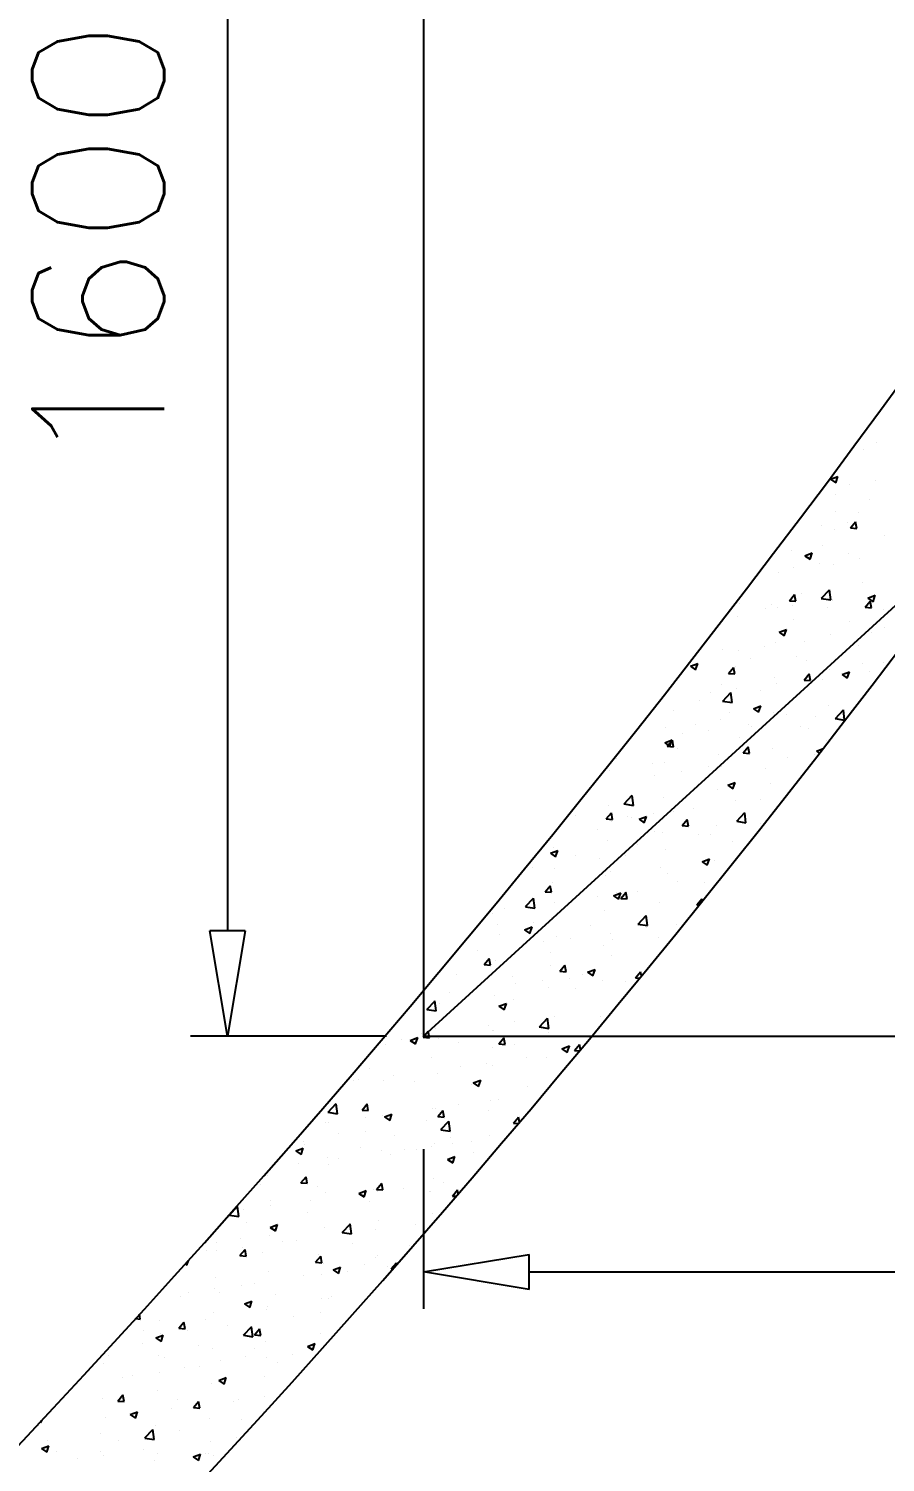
# Model space of a CAD drawing. Header units: millimetres. Extents: x 331487 to 517269, y 198509 to 399936.
# Drawn here: x 446105 to 446916, y 304393 to 305752 of the extents above; entities that cross this region are included whole.
import ezdxf

# ---------------------------------------------------------------- set-up
doc = ezdxf.new("R2010")
doc.units = ezdxf.units.MM
doc.header["$MEASUREMENT"] = 0
doc.layers.add('COLUMN', color=6, linetype='Continuous')
doc.layers.add('FOOTING', color=5, linetype='Continuous')
doc.styles.add('RO', font='romans.shx', dxfattribs={"height": 125})

# ---------------------------------------------------------------- blocks, each defined once
blk = doc.blocks.new('_ClosedBlank')
at = {"color": 0, "linetype": 'ByBlock', "lineweight": -2}
for p, q in [((-1, 0.167), (0, 0)), ((-1, 0.167), (-1, -0.167)), ((0, 0), (-1, -0.167))]:
    blk.add_line(p, q, dxfattribs=at)

msp = doc.modelspace()

# ---------------------------------------------------------------- linework, layer by layer
at = {"layer": 'COLUMN', "color": 2, "linetype": 'Continuous'}
for p, q in [((446908.1, 305359.9), (446908.1, 305359.9)), ((446895.1, 305353.4), (446895.1, 305353.4)), ((446864.1, 305325.1), (446871.1, 305327.7)), ((446864.1, 305325.1), (446869.1, 305321.7)), ((446869.1, 305321.7), (446871.1, 305327.7)), ((446881.8, 305320.4), (446881.8, 305320.4)), ((446906.8, 305323.7), (446906.8, 305323.7)), ((446869.3, 305310.7), (446869.3, 305310.7)), ((446900.8, 305305.6), (446900.8, 305305.6)), ((446868.5, 305294.4), (446868.5, 305294.4)), ((446891, 305293.8), (446891, 305293.8)), ((446832.7, 305283.8), (446832.7, 305283.8)), ((446855.5, 305281), (446855.5, 305281)), ((446868.1, 305277.4), (446868.1, 305277.4)), ((446880.5, 305284.3), (446880.5, 305284.3)), ((446883.2, 305278.8), (446888, 305284.5)), ((446883.2, 305278.8), (446889.1, 305278.3)), ((446889.1, 305278.2), (446888, 305284.5)), ((446856.6, 305261.8), (446856.6, 305261.8)), ((446915, 305271.8), (446915, 305271.8)), ((446827.5, 305257), (446827.5, 305257)), ((446839.8, 305252.5), (446846.8, 305255.2)), ((446839.8, 305252.5), (446844.8, 305249.2)), ((446844.8, 305249.2), (446846.8, 305255.2)), ((446880.9, 305254.7), (446880.9, 305254.7)), ((446892.1, 305249.8), (446892.1, 305249.8)), ((446814.9, 305236.6), (446814.9, 305236.6)), ((446829.2, 305241.6), (446829.2, 305241.6)), ((446854.2, 305244.9), (446854.2, 305244.9)), ((446866.9, 305244.1), (446866.9, 305244.1)), ((446894.8, 305226.8), (446894.8, 305226.8)), ((446825.3, 305209.8), (446830.1, 305215.6)), ((446825.3, 305209.8), (446831.3, 305209.3)), ((446831.3, 305209.3), (446830.1, 305215.6)), ((446836.5, 305216.8), (446836.5, 305216.8)), ((446855.5, 305212.1), (446864.4, 305210.8)), ((446855.6, 305212.2), (446863.3, 305220.3)), ((446864.4, 305210.8), (446863.2, 305220.3)), ((446865.7, 305210.8), (446865.7, 305210.8)), ((446865.8, 305210.4), (446865.8, 305210.4)), ((446897, 305203.6), (446901.9, 305209.3)), ((446899.5, 305212.3), (446906.5, 305215)), ((446899.5, 305212.3), (446904.5, 305208.9)), ((446903, 305203), (446901.9, 305209.3)), ((446904.5, 305208.9), (446906.5, 305215)), ((446775.8, 305194.7), (446775.8, 305194.7)), ((446778.2, 305206.8), (446778.2, 305206.8)), ((446802.9, 305202.1), (446802.9, 305202.1)), ((446808.1, 305205.9), (446808.1, 305205.9)), ((446813.7, 305203.3), (446813.7, 305203.3)), ((446827.9, 305205.4), (446827.9, 305205.4)), ((446861.4, 305203.6), (446861.4, 305203.6)), ((446897, 305203.6), (446903, 305203)), ((446914.8, 305201.4), (446914.8, 305201.4)), ((446815.5, 305180), (446822.5, 305182.7)), ((446815.5, 305180), (446820.4, 305176.7)), ((446820.4, 305176.7), (446822.5, 305182.7)), ((446829.1, 305192.4), (446829.1, 305192.4)), ((446882.5, 305190.2), (446882.5, 305190.2)), ((446915.8, 305184.6), (446915.8, 305184.6)), ((446812.5, 305170), (446812.5, 305170)), ((446839.5, 305171), (446839.5, 305171)), ((446864.4, 305177.5), (446864.4, 305177.5)), ((446890.7, 305167.2), (446890.7, 305167.2)), ((446902.6, 305179.3), (446902.6, 305179.3)), ((446762, 305163.6), (446762, 305163.6)), ((446776.6, 305162.7), (446776.6, 305162.7)), ((446788.2, 305155), (446788.2, 305155)), ((446801.6, 305166), (446801.6, 305166)), ((446832.4, 305157.1), (446832.4, 305157.1)), ((446841.5, 305152.8), (446841.5, 305152.8)), ((446731.4, 305147.8), (446738.4, 305150.5)), ((446731.4, 305147.8), (446736.4, 305144.4)), ((446736.4, 305144.4), (446738.4, 305150.5)), ((446767.5, 305140.9), (446772.3, 305146.6)), ((446767.5, 305140.9), (446773.4, 305140.4)), ((446773.4, 305140.4), (446772.3, 305146.6)), ((446774.1, 305147.1), (446774.1, 305147.1)), ((446839.2, 305134.6), (446844, 305140.4)), ((446845.2, 305134.1), (446844, 305140.4)), ((446863.2, 305144.2), (446863.2, 305144.2)), ((446875.2, 305139.8), (446882.2, 305142.4)), ((446875.2, 305139.8), (446880.1, 305136.4)), ((446876.3, 305139.8), (446876.3, 305139.8)), ((446880.1, 305136.4), (446882.2, 305142.4)), ((446894.9, 305150.5), (446894.9, 305150.5)), ((446901.4, 305143.1), (446901.4, 305143.1)), ((446914.6, 305151.3), (446914.6, 305151.3)), ((446914.7, 305145.2), (446914.7, 305145.2)), ((446760.8, 305130.3), (446760.8, 305130.3)), ((446775.3, 305126.5), (446775.3, 305126.5)), ((446811.3, 305136.7), (446811.3, 305136.7)), ((446813.2, 305131.5), (446813.2, 305131.5)), ((446839.2, 305134.6), (446845.2, 305134.1)), ((446856.3, 305135.2), (446856.3, 305135.2)), ((446709.4, 305123.3), (446709.4, 305123.3)), ((446739.7, 305115.2), (446739.7, 305115.2)), ((446750.3, 305123.2), (446750.3, 305123.2)), ((446762, 305114.7), (446770.9, 305113.3)), ((446762.1, 305114.8), (446769.9, 305122.9)), ((446770.9, 305113.3), (446769.8, 305122.8)), ((446798, 305125.2), (446798, 305125.2)), ((446715.3, 305106.2), (446715.3, 305106.2)), ((446768.7, 305103.9), (446768.7, 305103.9)), ((446791.1, 305107.5), (446798.1, 305110.2)), ((446791.1, 305107.5), (446796.1, 305104.2)), ((446796.1, 305104.1), (446798.1, 305110.2)), ((446810.1, 305103.5), (446810.1, 305103.5)), ((446822.1, 305101.7), (446822.1, 305101.7)), ((446850, 305100.4), (446850, 305100.4)), ((446862, 305111), (446862, 305111)), ((446868.8, 305098.3), (446876.6, 305106.4)), ((446875.1, 305103.7), (446875.1, 305103.7)), ((446875.5, 305099.4), (446875.5, 305099.4)), ((446877.6, 305096.8), (446876.5, 305106.3)), ((446708.2, 305090), (446708.2, 305090)), ((446736.4, 305092.8), (446736.4, 305092.8)), ((446749, 305087.1), (446749, 305087.1)), ((446759.6, 305097.1), (446759.6, 305097.1)), ((446786.9, 305092.1), (446786.9, 305092.1)), ((446789.8, 305090.5), (446789.8, 305090.5)), ((446836.2, 305090.2), (446836.2, 305090.2)), ((446843.2, 305088.3), (446843.2, 305088.3)), ((446868.7, 305098.2), (446877.6, 305096.8)), ((446707.1, 305075.3), (446714.1, 305077.9)), ((446707.1, 305075.3), (446712.1, 305071.9)), ((446709.6, 305071.9), (446714.4, 305077.7)), ((446709.6, 305071.9), (446715.6, 305071.4)), ((446712.1, 305071.9), (446714.1, 305077.9)), ((446715.6, 305071.4), (446714.4, 305077.7)), ((446724, 305083.8), (446724, 305083.8)), ((446777.9, 305080.2), (446777.9, 305080.2)), ((446781.3, 305065.7), (446786.2, 305071.4)), ((446787.3, 305065.1), (446786.2, 305071.4)), ((446860.8, 305077.7), (446860.8, 305077.7)), ((446661.3, 305060.1), (446661.3, 305060.1)), ((446719.6, 305070.2), (446719.6, 305070.2)), ((446758.3, 305063.8), (446758.3, 305063.8)), ((446781.3, 305065.7), (446787.3, 305065.1)), ((446808.8, 305070.2), (446808.8, 305070.2)), ((446823.7, 305061), (446823.7, 305061)), ((446848.8, 305064.2), (446848.8, 305064.2)), ((446850.8, 305067.2), (446857.1, 305069.7)), ((446850.8, 305067.2), (446853.7, 305065.3)), ((446655.1, 305049.2), (446655.1, 305049.2)), ((446695.4, 305055.4), (446695.4, 305055.4)), ((446697.7, 305044.4), (446697.7, 305044.4)), ((446707, 305056.7), (446707, 305056.7)), ((446722.7, 305047.7), (446722.7, 305047.7)), ((446748.8, 305053.1), (446748.8, 305053.1)), ((446760.6, 305052.6), (446760.6, 305052.6)), ((446802.2, 305050.9), (446802.2, 305050.9)), ((446757.1, 305030.5), (446757.1, 305030.5)), ((446766.8, 305035), (446773.8, 305037.7)), ((446766.8, 305035), (446771.8, 305031.6)), ((446771.8, 305031.6), (446773.8, 305037.7)), ((446807.6, 305036.9), (446807.6, 305036.9)), ((446668.5, 305017.3), (446677.4, 305015.9)), ((446668.6, 305017.4), (446676.4, 305025.5)), ((446677.4, 305015.9), (446676.3, 305025.4)), ((446705.8, 305023.4), (446705.8, 305023.4)), ((446773.8, 305020.5), (446773.8, 305020.5)), ((446797.4, 305021.5), (446797.4, 305021.5)), ((446622.6, 305006.5), (446622.6, 305006.5)), ((446651.8, 305003), (446656.6, 305008.7)), ((446653.8, 305015.9), (446653.8, 305015.9)), ((446657.7, 305002.5), (446656.6, 305008.7)), ((446671.4, 305004.9), (446671.4, 305004.9)), ((446675.9, 305004.3), (446675.9, 305004.3)), ((446682.8, 305002.7), (446689.8, 305005.4)), ((446687.8, 304999.4), (446689.8, 305005.4)), ((446696.4, 305008.2), (446696.4, 305008.2)), ((446715.5, 305010.5), (446715.5, 305010.5)), ((446734.3, 305013.2), (446734.3, 305013.2)), ((446775.3, 305000.9), (446783.1, 305009)), ((446784.1, 304999.4), (446783, 305008.9)), ((446608.2, 304996.6), (446608.2, 304996.6)), ((446643.6, 304993.1), (446643.6, 304993.1)), ((446651.8, 305003), (446657.7, 305002.5)), ((446657.1, 305000.5), (446657.1, 305000.5)), ((446682.8, 305002.7), (446687.8, 304999.4)), ((446697, 304990.8), (446697, 304990.8)), ((446704.6, 304990.1), (446704.6, 304990.1)), ((446723.5, 304996.7), (446728.3, 305002.5)), ((446723.5, 304996.7), (446729.5, 304996.2)), ((446729.5, 304996.2), (446728.3, 305002.5)), ((446729.3, 305002), (446729.3, 305002)), ((446755.9, 304997.2), (446755.9, 304997.2)), ((446775.3, 305000.8), (446784.1, 304999.4)), ((446782.7, 304999.8), (446782.7, 304999.8)), ((446797.7, 304998.5), (446797.7, 304998.5)), ((446602.1, 304976.2), (446602.1, 304976.2)), ((446652.6, 304982.6), (446652.6, 304982.6)), ((446681.1, 304978.5), (446681.1, 304978.5)), ((446739.4, 304988.5), (446739.4, 304988.5)), ((446750.4, 304988.6), (446750.4, 304988.6)), ((446771.1, 304982.1), (446771.1, 304982.1)), ((446598.8, 304970.5), (446605.8, 304973.2)), ((446598.8, 304970.5), (446603.7, 304967.1)), ((446603.7, 304967.1), (446605.8, 304973.2)), ((446622.8, 304968.5), (446622.8, 304968.5)), ((446645, 304965.5), (446645, 304965.5)), ((446670.1, 304968.8), (446670.1, 304968.8)), ((446708, 304973.8), (446708, 304973.8)), ((446742.5, 304962.5), (446749.5, 304965.2)), ((446747.4, 304959.1), (446749.5, 304965.2)), ((446754.7, 304963.9), (446754.7, 304963.9)), ((446581.9, 304957.2), (446581.9, 304957.2)), ((446602.7, 304955.7), (446602.7, 304955.7)), ((446651.4, 304949.4), (446651.4, 304949.4)), ((446656, 304953.4), (446656, 304953.4)), ((446703.3, 304956.9), (446703.3, 304956.9)), ((446709.4, 304951.2), (446709.4, 304951.2)), ((446742.5, 304962.5), (446747.4, 304959.1)), ((446593.9, 304934.1), (446598.7, 304939.8)), ((446599.9, 304933.5), (446598.7, 304939.8)), ((446600.9, 304943), (446600.9, 304943)), ((446719.3, 304943.5), (446719.3, 304943.5)), ((446744.8, 304942.6), (446744.8, 304942.6)), ((446575.2, 304920), (446582.9, 304928.1)), ((446584, 304918.5), (446582.8, 304928)), ((446593.9, 304934.1), (446599.9, 304933.5)), ((446602.7, 304923.5), (446602.7, 304923.5)), ((446618.7, 304926), (446618.7, 304926)), ((446643.8, 304929.3), (446643.8, 304929.3)), ((446658.5, 304930.2), (446665.5, 304932.9)), ((446658.5, 304930.2), (446663.4, 304926.9)), ((446661, 304933.5), (446661, 304933.5)), ((446663.4, 304926.9), (446665.4, 304932.9)), ((446665.6, 304927.8), (446670.5, 304933.5)), ((446665.6, 304927.8), (446671.6, 304927.3)), ((446671.6, 304927.3), (446670.4, 304933.5)), ((446681.6, 304934.3), (446681.6, 304934.3)), ((446702.1, 304923.6), (446702.1, 304923.6)), ((446737.4, 304921.5), (446742.2, 304927.3)), ((446742.6, 304925), (446742.2, 304927.2)), ((446544.3, 304913.5), (446544.3, 304913.5)), ((446555.6, 304917.7), (446555.6, 304917.7)), ((446575.1, 304919.9), (446584, 304918.5)), ((446599.7, 304909.7), (446599.7, 304909.7)), ((446650.2, 304916.1), (446650.2, 304916.1)), ((446681.9, 304903.4), (446689.7, 304911.6)), ((446690.7, 304902), (446689.6, 304911.5)), ((446737.4, 304921.5), (446739.6, 304921.3)), ((446548.3, 304902.6), (446548.3, 304902.6)), ((446574.4, 304898), (446581.4, 304900.7)), ((446574.4, 304898), (446579.4, 304894.6)), ((446579.4, 304894.6), (446581.4, 304900.7)), ((446583.2, 304904.6), (446583.2, 304904.6)), ((446636.6, 304902.3), (446636.6, 304902.3)), ((446655.3, 304894.9), (446655.3, 304894.9)), ((446681.8, 304903.3), (446690.7, 304902)), ((446689.9, 304900.1), (446689.9, 304900.1)), ((446718.5, 304903.2), (446718.5, 304903.2)), ((446550.9, 304893.4), (446550.9, 304893.4)), ((446592.4, 304886.6), (446592.4, 304886.6)), ((446604.3, 304891.2), (446604.3, 304891.2)), ((446617.5, 304889.9), (446617.5, 304889.9)), ((446649, 304882.8), (446649, 304882.8)), ((446657.7, 304888.9), (446657.7, 304888.9)), ((446700.9, 304890.3), (446700.9, 304890.3)), ((446711, 304886.7), (446711, 304886.7)), ((446529.3, 304878.3), (446529.3, 304878.3)), ((446536.1, 304865.1), (446540.9, 304870.9)), ((446542, 304864.6), (446540.9, 304870.9)), ((446547.1, 304869.3), (446547.1, 304869.3)), ((446598.5, 304876.4), (446598.5, 304876.4)), ((446656.8, 304873.9), (446656.8, 304873.9)), ((446509.9, 304856), (446509.9, 304856)), ((446536.1, 304865.1), (446542, 304864.6)), ((446598.5, 304863.8), (446598.5, 304863.8)), ((446607.8, 304858.8), (446612.6, 304864.6)), ((446607.8, 304858.8), (446613.8, 304858.3)), ((446613.8, 304858.3), (446612.6, 304864.6)), ((446629, 304855.4), (446629, 304855.4)), ((446634.1, 304857.7), (446641.1, 304860.4)), ((446634.1, 304857.7), (446639.1, 304854.4)), ((446639.1, 304854.4), (446641.1, 304860.4)), ((446679.5, 304852.6), (446684.3, 304858.3)), ((446685.1, 304854.2), (446684.3, 304858.3)), ((446692.2, 304863.7), (446692.2, 304863.7)), ((446481.9, 304843.8), (446481.9, 304843.8)), ((446540.2, 304853.8), (446540.2, 304853.8)), ((446563.3, 304853.8), (446563.3, 304853.8)), ((446566.1, 304847.1), (446566.1, 304847.1)), ((446591.2, 304850.4), (446591.2, 304850.4)), ((446597.2, 304843.1), (446597.2, 304843.1)), ((446616.7, 304851.5), (446616.7, 304851.5)), ((446622.5, 304841.9), (446622.5, 304841.9)), ((446647.8, 304849.5), (446647.8, 304849.5)), ((446670.1, 304849.3), (446670.1, 304849.3)), ((446679.5, 304852.6), (446683.4, 304852.2)), ((446680.8, 304851.9), (446680.8, 304851.9)), ((446481.7, 304822.6), (446489.5, 304830.7)), ((446490.5, 304821.1), (446489.4, 304830.6)), ((446494, 304828.6), (446494, 304828.6)), ((446503, 304838.8), (446503, 304838.8)), ((446545.9, 304836), (446545.9, 304836)), ((446550.1, 304825.5), (446557.1, 304828.1)), ((446555.1, 304822.1), (446557.1, 304828.1)), ((446564.2, 304831.9), (446564.2, 304831.9)), ((446481.6, 304822.5), (446490.5, 304821.1)), ((446505.8, 304821.9), (446505.8, 304821.9)), ((446550.1, 304825.5), (446555.1, 304822.1)), ((446588.4, 304806), (446596.2, 304814.2)), ((446597.2, 304804.6), (446596.1, 304814.1)), ((446602.7, 304816), (446602.7, 304816)), ((446646.5, 304816.2), (446646.5, 304816.2)), ((446478.2, 304796.2), (446483, 304801.9)), ((446484.2, 304795.6), (446483, 304801.9)), ((446490.4, 304804.9), (446490.4, 304804.9)), ((446539.8, 304807.7), (446539.8, 304807.7)), ((446543.8, 304802.7), (446543.8, 304802.7)), ((446544.7, 304802.8), (446544.7, 304802.8)), ((446564.9, 304811), (446564.9, 304811)), ((446588.3, 304805.9), (446597.2, 304804.6)), ((446596, 304809.8), (446596, 304809.8)), ((446597.2, 304800.4), (446597.2, 304800.4)), ((446442.2, 304788.9), (446442.2, 304788.9)), ((446458.1, 304793.7), (446458.1, 304793.7)), ((446466.1, 304793.2), (446473.1, 304795.9)), ((446466.1, 304793.2), (446471.1, 304789.8)), ((446471, 304789.8), (446473.1, 304795.9)), ((446476.7, 304799.4), (446476.7, 304799.4)), ((446478.2, 304796.2), (446484.2, 304795.6)), ((446492.7, 304795.3), (446492.7, 304795.3)), ((446511.5, 304791.5), (446511.5, 304791.5)), ((446544, 304786.9), (446544, 304786.9)), ((446549.9, 304789.9), (446554.8, 304795.6)), ((446549.9, 304789.9), (446555.9, 304789.4)), ((446555.9, 304789.4), (446554.7, 304795.6)), ((446564.9, 304789.2), (446564.9, 304789.2)), ((446602.4, 304796.9), (446602.4, 304796.9)), ((446609.8, 304785.2), (446616.8, 304787.9)), ((446614.8, 304781.8), (446616.8, 304787.9)), ((446618.3, 304787), (446618.3, 304787)), ((446621.7, 304783.6), (446626.5, 304789.4)), ((446627.4, 304784.5), (446626.5, 304789.4)), ((446485.7, 304776.9), (446485.7, 304776.9)), ((446576.4, 304776.5), (446576.4, 304776.5)), ((446594.8, 304776.5), (446594.8, 304776.5)), ((446609.8, 304785.2), (446614.8, 304781.8)), ((446621.7, 304783.6), (446626.3, 304783.2)), ((446427.4, 304766.8), (446427.4, 304766.8)), ((446450.4, 304760), (446450.4, 304760)), ((446491.5, 304762), (446491.5, 304762)), ((446513.5, 304768.3), (446513.5, 304768.3)), ((446538.5, 304771.6), (446538.5, 304771.6)), ((446543.5, 304769.5), (446543.5, 304769.5)), ((446412.5, 304755), (446412.5, 304755)), ((446417.2, 304756.3), (446417.2, 304756.3)), ((446441, 304755.6), (446441, 304755.6)), ((446470.5, 304754.1), (446470.5, 304754.1)), ((446523.9, 304751.8), (446523.9, 304751.8)), ((446525.8, 304752.9), (446532.8, 304755.6)), ((446525.8, 304752.9), (446530.7, 304749.6)), ((446530.7, 304749.6), (446532.8, 304755.6)), ((446577.3, 304749.6), (446577.3, 304749.6)), ((446388.2, 304725.2), (446396, 304733.3)), ((446397, 304723.7), (446395.9, 304733.2)), ((446420.4, 304727.2), (446425.2, 304733)), ((446426.3, 304726.7), (446425.2, 304733)), ((446512.2, 304732.1), (446512.2, 304732.1)), ((446542.3, 304736.2), (446542.3, 304736.2)), ((446550.1, 304737.1), (446550.1, 304737.1)), ((446388.1, 304725.1), (446397, 304723.7)), ((446420.4, 304727.2), (446426.3, 304726.7)), ((446424.1, 304720.5), (446424.1, 304720.5)), ((446439.8, 304722.3), (446439.8, 304722.3)), ((446441.7, 304720.7), (446448.7, 304723.4)), ((446441.7, 304720.7), (446446.7, 304717.3)), ((446446.7, 304717.3), (446448.7, 304723.4)), ((446487.2, 304728.8), (446487.2, 304728.8)), ((446490.3, 304728.7), (446490.3, 304728.7)), ((446492.1, 304721), (446496.9, 304726.7)), ((446492.1, 304721), (446498.1, 304720.4)), ((446498.1, 304720.4), (446496.9, 304726.7)), ((446539.9, 304727.2), (446539.9, 304727.2)), ((446563.8, 304714.7), (446568.6, 304720.4)), ((446569.5, 304715.7), (446568.6, 304720.4)), ((446386.2, 304715.5), (446386.2, 304715.5)), ((446388.5, 304715.2), (446388.5, 304715.2)), ((446397.7, 304705.2), (446397.7, 304705.2)), ((446423.3, 304707.2), (446423.3, 304707.2)), ((446481.6, 304717.2), (446481.6, 304717.2)), ((446494.9, 304708.6), (446502.7, 304716.7)), ((446494.9, 304708.5), (446503.7, 304707.1)), ((446503.7, 304707.1), (446502.6, 304716.6)), ((446563.8, 304714.7), (446568.3, 304714.3)), ((446357.7, 304688.4), (446364.7, 304691.1)), ((446362.7, 304685.1), (446364.7, 304691.1)), ((446365, 304697.2), (446365, 304697.2)), ((446365.4, 304694.1), (446365.4, 304694.1)), ((446418.8, 304691.8), (446418.8, 304691.8)), ((446451.1, 304703), (446451.1, 304703)), ((446485.9, 304692.7), (446485.9, 304692.7)), ((446489.1, 304695.4), (446489.1, 304695.4)), ((446504.4, 304700.7), (446504.4, 304700.7)), ((446505.6, 304695.2), (446505.6, 304695.2)), ((446523.8, 304697.7), (446523.8, 304697.7)), ((446541, 304702.9), (446541, 304702.9)), ((446357.7, 304688.4), (446362.7, 304685.1)), ((446387.2, 304682), (446387.2, 304682)), ((446397.7, 304681.1), (446397.7, 304681.1)), ((446438.6, 304689), (446438.6, 304689)), ((446447.2, 304685.2), (446447.2, 304685.2)), ((446460.9, 304689.4), (446460.9, 304689.4)), ((446472.1, 304689.6), (446472.1, 304689.6)), ((446501.4, 304680.4), (446508.4, 304683.1)), ((446501.4, 304680.4), (446506.4, 304677.1)), ((446506.4, 304677.1), (446508.4, 304683.1)), ((446525.5, 304687.3), (446525.5, 304687.3)), ((446330.6, 304665.2), (446330.6, 304665.2)), ((446334.8, 304672.8), (446334.8, 304672.8)), ((446359.9, 304676.1), (446359.9, 304676.1)), ((446362.5, 304658.3), (446367.3, 304664)), ((446368.5, 304657.8), (446367.3, 304664)), ((446388.9, 304675.2), (446388.9, 304675.2)), ((446324.4, 304656.7), (446324.4, 304656.7)), ((446362.5, 304658.3), (446368.5, 304657.8)), ((446377.8, 304654.4), (446377.8, 304654.4)), ((446417.4, 304648.2), (446424.4, 304650.9)), ((446422.4, 304644.8), (446424.4, 304650.9)), ((446431.2, 304652.2), (446431.2, 304652.2)), ((446434.2, 304652), (446439, 304657.8)), ((446434.2, 304652), (446440.2, 304651.5)), ((446437.4, 304655.7), (446437.4, 304655.7)), ((446440.2, 304651.5), (446439, 304657.7)), ((446459.6, 304653.2), (446459.6, 304653.2)), ((446485.4, 304650.2), (446485.4, 304650.2)), ((446487.9, 304662.1), (446487.9, 304662.1)), ((446497.5, 304658.2), (446497.5, 304658.2)), ((446506, 304645.7), (446510.8, 304651.5)), ((446511.4, 304647.9), (446510.8, 304651.5)), ((446333.6, 304636.6), (446333.6, 304636.6)), ((446334.1, 304641.2), (446334.1, 304641.2)), ((446371.4, 304641.6), (446371.4, 304641.6)), ((446386, 304648.7), (446386, 304648.7)), ((446417.4, 304648.2), (446422.4, 304644.8)), ((446427.1, 304640.2), (446427.1, 304640.2)), ((446434.6, 304649.9), (446434.6, 304649.9)), ((446484.6, 304649.9), (446484.6, 304649.9)), ((446506, 304645.7), (446509.3, 304645.4)), ((446294.7, 304627.7), (446303.6, 304626.3)), ((446294.8, 304627.8), (446302.5, 304635.9)), ((446303.6, 304626.3), (446302.4, 304635.8)), ((446308.5, 304633.3), (446308.5, 304633.3)), ((446368.8, 304630.2), (446368.8, 304630.2)), ((446486.7, 304628.8), (446486.7, 304628.8)), ((446310.5, 304620.2), (446310.5, 304620.2)), ((446333.4, 304615.9), (446340.4, 304618.6)), ((446333.4, 304615.9), (446338.4, 304612.6)), ((446338.4, 304612.6), (446340.4, 304618.6)), ((446384.8, 304615.4), (446384.8, 304615.4)), ((446401.4, 304611.1), (446410.3, 304609.7)), ((446401.5, 304611.2), (446409.3, 304619.3)), ((446408.3, 304610.5), (446408.3, 304610.5)), ((446410.3, 304609.7), (446409.2, 304619.2)), ((446433.3, 304613.8), (446433.3, 304613.8)), ((446436.2, 304622.4), (446436.2, 304622.4)), ((446471.2, 304618.8), (446471.2, 304618.8)), ((446282.4, 304601.5), (446282.4, 304601.5)), ((446304.9, 304605.6), (446304.9, 304605.6)), ((446307.3, 304597.2), (446307.3, 304597.2)), ((446332.9, 304607.9), (446332.9, 304607.9)), ((446345.1, 304602.2), (446345.1, 304602.2)), ((446358.3, 304603.3), (446358.3, 304603.3)), ((446411.7, 304601.1), (446411.7, 304601.1)), ((446465.1, 304598.8), (446465.1, 304598.8)), ((446254.3, 304580.3), (446255.8, 304584.6)), ((446272.6, 304594.4), (446272.6, 304594.4)), ((446282.2, 304593.9), (446282.2, 304593.9)), ((446304.7, 304589.3), (446309.5, 304595.1)), ((446304.7, 304589.3), (446310.6, 304588.8)), ((446310.6, 304588.8), (446309.5, 304595.1)), ((446326, 304592.1), (446326, 304592.1)), ((446376.4, 304583.1), (446381.2, 304588.8)), ((446376.4, 304583.1), (446382.4, 304582.5)), ((446379.4, 304589.9), (446379.4, 304589.9)), ((446382.4, 304582.5), (446381.2, 304588.8)), ((446432.8, 304587.6), (446432.8, 304587.6)), ((446434.9, 304589.1), (446434.9, 304589.1)), ((446448.1, 304576.8), (446452.9, 304582.5)), ((446453.2, 304581), (446452.9, 304582.5)), ((446252.8, 304581.3), (446254.3, 304580.3)), ((446331.7, 304574.6), (446331.7, 304574.6)), ((446364.7, 304570.5), (446364.7, 304570.5)), ((446382, 304571.1), (446382, 304571.1)), ((446383.6, 304582.1), (446383.6, 304582.1)), ((446393.1, 304575.7), (446400.1, 304578.3)), ((446393.1, 304575.7), (446398.1, 304572.3)), ((446398.1, 304572.3), (446400.1, 304578.3)), ((446407, 304574.4), (446407, 304574.4)), ((446423, 304580.6), (446423, 304580.6)), ((446444.9, 304579.3), (446444.9, 304579.3)), ((446448.1, 304576.8), (446449.4, 304576.7)), ((446231.7, 304557), (446231.7, 304557)), ((446280.9, 304557.8), (446280.9, 304557.8)), ((446281.2, 304568.2), (446281.2, 304568.2)), ((446306.3, 304560.5), (446306.3, 304560.5)), ((446318.8, 304562.7), (446318.8, 304562.7)), ((446248, 304550.5), (446248, 304550.5)), ((446255.9, 304554.5), (446255.9, 304554.5)), ((446285, 304554.7), (446285, 304554.7)), ((446309.1, 304543.4), (446316.1, 304546.1)), ((446309.1, 304543.4), (446314, 304540)), ((446314, 304540), (446316.1, 304546.1)), ((446338.4, 304552.5), (446338.4, 304552.5)), ((446382.4, 304548.8), (446382.4, 304548.8)), ((446388.6, 304548.6), (446388.6, 304548.6)), ((446391.8, 304550.2), (446391.8, 304550.2)), ((446205.9, 304529.5), (446210.1, 304528.9)), ((446210.1, 304528.9), (446209.5, 304533.6)), ((446228.6, 304527.9), (446228.6, 304527.9)), ((446272, 304528.6), (446272, 304528.6)), ((446279.9, 304534.9), (446279.9, 304534.9)), ((446330.3, 304538.6), (446330.3, 304538.6)), ((446330.4, 304541.3), (446330.4, 304541.3)), ((446355.7, 304531.6), (446355.7, 304531.6)), ((446380.7, 304534.9), (446380.7, 304534.9)), ((446213.7, 304518.6), (446213.7, 304518.6)), ((446229.6, 304515), (446229.6, 304515)), ((446246.8, 304520.4), (446251.6, 304526.1)), ((446246.8, 304520.4), (446252.8, 304519.9)), ((446252.8, 304519.9), (446251.6, 304526.1)), ((446254.6, 304518.3), (446254.6, 304518.3)), ((446292.5, 304523.3), (446292.5, 304523.3)), ((446308, 304513.8), (446315.8, 304521.9)), ((446316.8, 304512.3), (446315.7, 304521.8)), ((446318.5, 304514.1), (446323.3, 304519.9)), ((446324.5, 304513.6), (446323.3, 304519.9)), ((446381.2, 304515.5), (446381.2, 304515.5)), ((446212.2, 304505.9), (446212.2, 304505.9)), ((446225, 304511.2), (446232, 304513.8)), ((446225, 304511.2), (446230, 304507.8)), ((446230, 304507.8), (446232, 304513.8)), ((446265.6, 304503.6), (446265.6, 304503.6)), ((446278.7, 304501.6), (446278.7, 304501.6)), ((446307.9, 304513.7), (446316.8, 304512.3)), ((446318.5, 304514.1), (446324.5, 304513.6)), ((446318.9, 304501.4), (446318.9, 304501.4)), ((446329.2, 304508), (446329.2, 304508)), ((446368.5, 304503.6), (446368.5, 304503.6)), ((446368.8, 304503.1), (446375.8, 304505.8)), ((446368.8, 304503.1), (446373.7, 304499.8)), ((446373.7, 304499.8), (446375.7, 304505.8)), ((446175.4, 304487.1), (446175.4, 304487.1)), ((446179.9, 304494.7), (446179.9, 304494.7)), ((446227.4, 304494.6), (446227.4, 304494.6)), ((446233.3, 304492.5), (446233.3, 304492.5)), ((446286.6, 304490.2), (446286.6, 304490.2)), ((446310.2, 304493.6), (446310.2, 304493.6)), ((446329.4, 304492.2), (446329.4, 304492.2)), ((446340, 304488), (446340, 304488)), ((446354.4, 304495.5), (446354.4, 304495.5)), ((446372.3, 304499.1), (446372.3, 304499.1)), ((446193.5, 304473.5), (446193.5, 304473.5)), ((446203.3, 304475.6), (446203.3, 304475.6)), ((446228.3, 304478.9), (446228.3, 304478.9)), ((446251.9, 304483.6), (446251.9, 304483.6)), ((446266.2, 304483.9), (446266.2, 304483.9)), ((446284.7, 304470.9), (446291.7, 304473.6)), ((446289.7, 304467.5), (446291.7, 304473.6)), ((446328, 304474.7), (446328, 304474.7)), ((446226.2, 304461.3), (446226.2, 304461.3)), ((446277.5, 304468.3), (446277.5, 304468.3)), ((446284.7, 304470.9), (446289.7, 304467.5)), ((446174.2, 304453.8), (446174.2, 304453.8)), ((446188.9, 304451.4), (446193.8, 304457.2)), ((446188.9, 304451.4), (446194.9, 304450.9)), ((446192.3, 304455.1), (446192.3, 304455.1)), ((446194.9, 304450.9), (446193.8, 304457.2)), ((446245.7, 304452.8), (446245.7, 304452.8)), ((446260.7, 304445.2), (446265.5, 304450.9)), ((446266.6, 304444.6), (446265.5, 304450.9)), ((446299, 304450.6), (446299, 304450.6)), ((446303.1, 304452.7), (446303.1, 304452.7)), ((446328.1, 304456), (446328.1, 304456)), ((446116.6, 304431.5), (446116.5, 304432.8)), ((446177, 304436.1), (446177, 304436.1)), ((446200.7, 304438.6), (446207.7, 304441.3)), ((446200.7, 304438.6), (446205.7, 304435.3)), ((446202, 304439.4), (446202, 304439.4)), ((446205.7, 304435.3), (446207.7, 304441.3)), ((446239.9, 304444.4), (446239.9, 304444.4)), ((446260.7, 304445.2), (446266.7, 304444.7)), ((446276.3, 304435), (446276.3, 304435)), ((446306, 304433.9), (446306, 304433.9)), ((446326.8, 304441.4), (446326.8, 304441.4)), ((446113.8, 304427.8), (446113.8, 304427.8)), ((446115.4, 304431.6), (446116.6, 304431.5)), ((446173, 304420.5), (446173, 304420.5)), ((446214.6, 304416.4), (446222.3, 304424.5)), ((446223.3, 304414.9), (446222.2, 304424.4)), ((446224.9, 304428), (446224.9, 304428)), ((446247.7, 304423.9), (446247.7, 304423.9)), ((446116.7, 304406.4), (446123.7, 304409.1)), ((446116.7, 304406.4), (446121.7, 304403)), ((446119.4, 304406.2), (446119.4, 304406.2)), ((446121.7, 304403), (446123.7, 304409.1)), ((446122.5, 304414.1), (446122.5, 304414.1)), ((446189.4, 304413.9), (446189.4, 304413.9)), ((446214.5, 304416.3), (446223.3, 304414.9)), ((446276.7, 304413.3), (446276.7, 304413.3)), ((446301.8, 304416.6), (446301.8, 304416.6)), ((446131.1, 304403.9), (446131.1, 304403.9)), ((446150.7, 304396.7), (446150.7, 304396.7)), ((446172.8, 304404), (446172.8, 304404)), ((446175.7, 304400), (446175.7, 304400)), ((446213.6, 304405), (446213.6, 304405)), ((446223.7, 304394.7), (446223.7, 304394.7)), ((446226.2, 304401.7), (446226.2, 304401.7)), ((446260.4, 304398.4), (446267.4, 304401.1)), ((446260.4, 304398.4), (446265.4, 304395)), ((446265.4, 304395), (446267.4, 304401.1)), ((446271.7, 304401.9), (446271.7, 304401.9)), ((446275.1, 304401.7), (446275.1, 304401.7)), ((446279.6, 304399.5), (446279.6, 304399.5))]:
    msp.add_line(p, q, dxfattribs=at)
at = {"layer": 'COLUMN'}
for radius in [10508.3, 10658.3]:
    msp.add_arc((438443.4, 311612.5), radius, 298.48297, 358.12405, dxfattribs=at)
at = {"layer": 'FOOTING'}
for p, q in [((446478.6, 306297.1), (446478.6, 304797.1)), ((447053.6, 305322.1), (446478.6, 304797.1)), ((446478.6, 304797.1), (448078.6, 304797.1))]:
    msp.add_line(p, q, dxfattribs=at)
at = {"layer": 'FOOTING', "color": 4}
for p, q in [((446292.9, 306197.1), (446292.9, 304897.1)), ((446443.6, 304797.1), (446257.9, 304797.1)), ((446478.6, 304690.1), (446478.6, 304538.7)), ((446578.6, 304573.7), (447978.6, 304573.7))]:
    msp.add_line(p, q, dxfattribs=at)

# ---------------------------------------------------------------- block references
at = {"layer": 'FOOTING', "color": 4, "xscale": 100, "yscale": 100, "zscale": 100}
for p, rotation in [((446292.9, 304797.1), 270), ((446478.6, 304573.7), 180)]:
    msp.add_blockref('_ClosedBlank', p, dxfattribs=dict(at, rotation=rotation))

# ---------------------------------------------------------------- texts
at = {"layer": 'FOOTING', "color": 3, "insert": (446170.4, 305547.1), "char_height": 125, "attachment_point": 5, "rotation": 90, "style": 'RO'}
msp.add_mtext('1600', dxfattribs=at)

doc.saveas('drawing.dxf')
